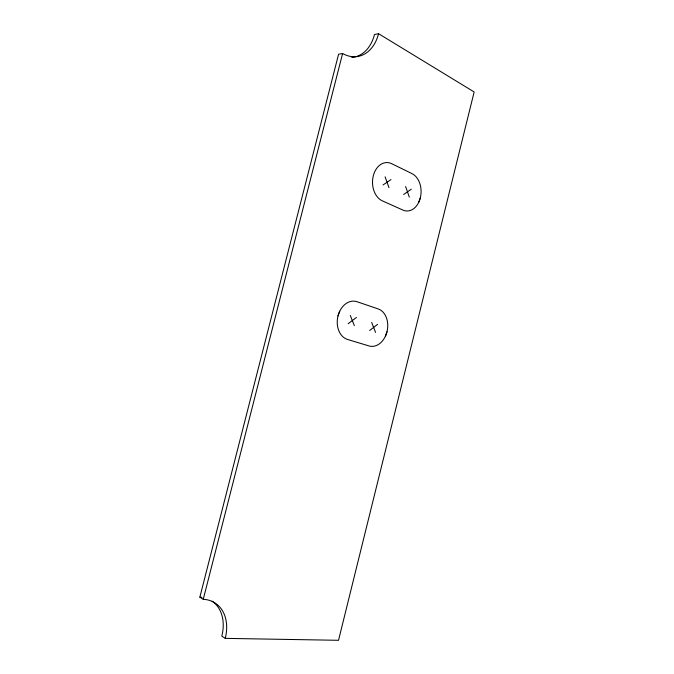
<?xml version="1.0" encoding="UTF-8"?>
<svg xmlns="http://www.w3.org/2000/svg" width="674" height="674" viewBox="0 0 674 674"><rect width="100%" height="100%" fill="white"/><g stroke="black" fill="none" stroke-linecap="round" stroke-linejoin="round"><path stroke-width="1.01" d="M225.242 638.371A41.561 30.541 -57 0 0 203.253 599.304L199.849 597.172L338.592 54.215L342.603 53.499A40.019 28.594 80.5 0 0 378.577 33.7L474.151 91.967L338.525 640.3L225.242 638.371L221.813 636.096A41.341 30.473 -56.9 0 0 212.15 601.208M203.253 599.304L342.603 53.499M385.376 336.309L387.002 331.726A19.125 14.179 -80.7 0 0 378.232 308.945L357.052 301.725A19.521 14.769 -81 0 0 337.994 315.996A19.521 14.769 -81 0 0 347.582 339.469L368.99 345.939A19.125 14.179 -80.7 0 0 387.002 331.743M418.731 202.31L420.323 197.853A19.217 13.792 -88.9 0 0 412.025 173.631L391.695 163.689A19.647 14.339 -89.8 0 0 373.295 175.838A19.647 14.339 -89.8 0 0 382.369 200.869L402.917 210.077A19.217 13.792 -88.9 0 0 420.323 197.87M338.003 315.971L339.738 311.186M369.647 330.504L377.558 324.354M348.205 323.705L356.411 317.471M403.642 194.483L411.283 189.209M383.059 184.929L390.987 179.604M378.577 33.7L374.491 34.492A39.808 28.544 80.3 0 1 351.786 57.416M350.278 315.466L354.364 325.66M371.669 322.433L375.561 332.383M385.098 176.815L388.965 187.667M405.63 186.53L409.312 197.111M199.849 597.172A41.341 30.473 -56.9 0 1 201.905 597.358"/></g></svg>
